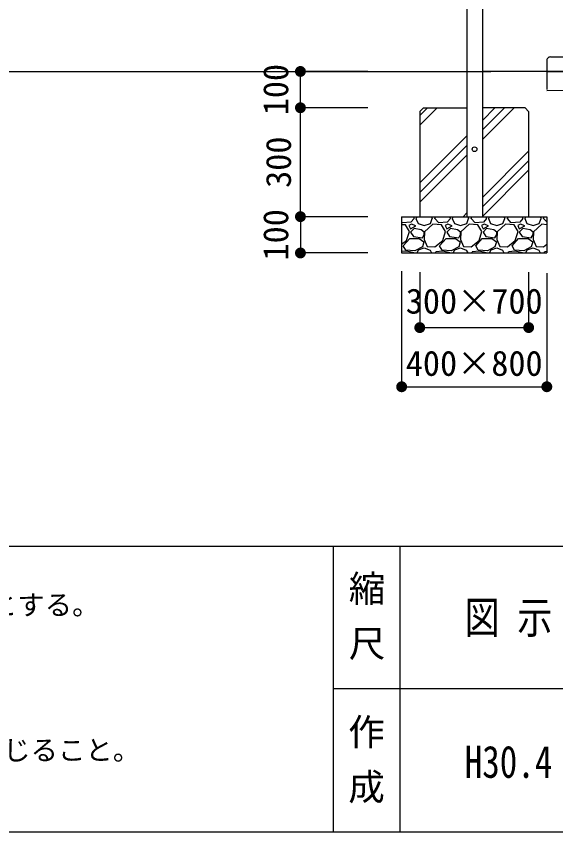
# Model space of a CAD drawing. Units: millimetres at full size, sheet at 1:40. Extents: x 12589 to 23542, y 6556 to 14023.
# Drawn here: x 17885 to 19372, y 6556 to 8802 of the extents above; entities that cross this region are included whole.
import ezdxf
from ezdxf.enums import TextEntityAlignment as Align

# ---------------------------------------------------------------- set-up
doc = ezdxf.new("R2010")
doc.units = ezdxf.units.MM
doc.header["$LTSCALE"] = 40
for name, color, linetype, lineweight in [('0_2', 7, 'Continuous', 25), ('_0-0_', 7, 'Continuous', 25), ('ハッチ', 4, 'Continuous', 25), ('寸法', 3, 'Continuous', 25), ('本体', 7, 'Continuous', 25)]:
    doc.layers.add(name, color=color, linetype=linetype, lineweight=lineweight)
doc.styles.add('@ＭＳ ゴシック', font='')
doc.styles.add('ＭＳ ゴシック', font='')
doc.styles.get('@ＭＳ ゴシック').set_extended_font_data('@MS Gothic')
doc.styles.get('ＭＳ ゴシック').set_extended_font_data('MS Gothic')

# ---------------------------------------------------------------- blocks, each defined once
blk = doc.blocks.new('filled_dot')
at = {"color": 0, "linetype": 'Continuous', "lineweight": -2, "const_width": 1.25}
blk.add_lwpolyline([(-0.625, 0, 1), (0.625, 0, 1)], format="xyb", close=True, dxfattribs=at)

msp = doc.modelspace()

# ---------------------------------------------------------------- linework, layer by layer
at = {"layer": '0_2'}
msp.add_line((22646.4, 6949.11), (18758.61, 6949.11), dxfattribs=at)
at = {"layer": '_0-0_', "color": 6}
msp.add_line((12589.26, 7342.27), (23541.77, 7342.27), dxfattribs=at)
at = {"layer": '_0-0_'}
for p, q in [((18758.61, 7342.27), (18758.61, 6555.96)), ((18942.46, 7342.27), (18942.46, 6555.96))]:
    msp.add_line(p, q, dxfattribs=at)
at = {"layer": '_0-0_', "color": 6}
msp.add_lwpolyline([(23541.77, 13803.22), (12589.26, 13803.22), (12589.26, 6555.96), (23541.77, 6555.96)], close=True, dxfattribs=at)
at = {"layer": 'ハッチ', "color": 1}
for p, q in [((18997.11, 8501.98), (19045.16, 8550.03)), ((18997.11, 8528.5), (19018.65, 8550.03)), ((19169.61, 8462.35), (19257.35, 8550.09)), ((19169.61, 8488.87), (19230.84, 8550.09)), ((19169.61, 8515.38), (19204.32, 8550.09)), ((18997.11, 8342.88), (19126.81, 8472.58)), ((18997.11, 8316.37), (19126.81, 8446.07)), ((19169.61, 8303.25), (19297.11, 8430.75)), ((18997.11, 8289.85), (19126.81, 8419.55)), ((19169.61, 8276.73), (19297.11, 8404.23)), ((19169.61, 8250.22), (19297.11, 8377.72)), ((18981.36, 8245.09), (18972.36, 8235.09)), ((18981.36, 8245.09), (18980.37, 8250.03)), ((18986.36, 8245.09), (18992.36, 8231.09)), ((18987.36, 8245.09), (18989.47, 8250.03)), ((19026.36, 8231.09), (19031.36, 8245.09)), ((19029.08, 8250.03), (19031.36, 8245.09)), ((19038.36, 8245.09), (19040.21, 8250.03)), ((19049.36, 8233.09), (19038.36, 8245.09)), ((19081.36, 8245.09), (19072.36, 8235.09)), ((19081.36, 8245.09), (19080.37, 8250.03)), ((19086.36, 8245.09), (19092.36, 8231.09)), ((19087.36, 8245.09), (19089.47, 8250.03)), ((19116.39, 8250.03), (19126.81, 8260.45)), ((19126.36, 8231.09), (19131.36, 8245.09)), ((19129.08, 8250.03), (19131.36, 8245.09)), ((19138.36, 8245.09), (19140.21, 8250.03)), ((19149.36, 8233.09), (19138.36, 8245.09)), ((19181.36, 8245.09), (19172.36, 8235.09)), ((19181.36, 8245.09), (19180.37, 8250.03)), ((19186.36, 8245.09), (19192.36, 8231.09)), ((19187.36, 8245.09), (19189.47, 8250.03)), ((19226.36, 8231.09), (19231.36, 8245.09)), ((19229.08, 8250.03), (19231.36, 8245.09)), ((19238.36, 8245.09), (19240.21, 8250.03)), ((19249.36, 8233.09), (19238.36, 8245.09)), ((19281.36, 8245.09), (19272.36, 8235.09)), ((19281.36, 8245.09), (19280.37, 8250.03)), ((19286.36, 8245.09), (19292.36, 8231.09)), ((19287.36, 8245.09), (19289.47, 8250.03)), ((19326.36, 8231.09), (19331.36, 8245.09)), ((19329.08, 8250.03), (19331.36, 8245.09)), ((19338.36, 8245.09), (19340.21, 8250.03)), ((19347.11, 8235.54), (19338.36, 8245.09)), ((18949.36, 8233.09), (18947.11, 8235.54)), ((18957.36, 8227.09), (18947.11, 8227.95)), ((18972.36, 8235.09), (18949.36, 8233.09)), ((18968.36, 8209.09), (18957.36, 8227.09)), ((18974.36, 8229.09), (18967.36, 8226.09)), ((18967.36, 8226.09), (18971.36, 8216.09)), ((18971.36, 8216.09), (18986.36, 8225.09)), ((18986.36, 8225.09), (18974.36, 8229.09)), ((18992.36, 8231.09), (19009.36, 8226.09)), ((19009.36, 8226.09), (19026.36, 8231.09)), ((19033.36, 8229.09), (19010.36, 8208.09)), ((19057.36, 8227.09), (19033.36, 8229.09)), ((19072.36, 8235.09), (19049.36, 8233.09)), ((19068.36, 8209.09), (19057.36, 8227.09)), ((19074.36, 8229.09), (19067.36, 8226.09)), ((19067.36, 8226.09), (19071.36, 8216.09)), ((19071.36, 8216.09), (19086.36, 8225.09)), ((19086.36, 8225.09), (19074.36, 8229.09)), ((19092.36, 8231.09), (19109.36, 8226.09)), ((19109.36, 8226.09), (19126.36, 8231.09)), ((19133.36, 8229.09), (19110.36, 8208.09)), ((19157.36, 8227.09), (19133.36, 8229.09)), ((19172.36, 8235.09), (19149.36, 8233.09)), ((19168.36, 8209.09), (19157.36, 8227.09)), ((19174.36, 8229.09), (19167.36, 8226.09)), ((19167.36, 8226.09), (19171.36, 8216.09)), ((19171.36, 8216.09), (19186.36, 8225.09)), ((19186.36, 8225.09), (19174.36, 8229.09)), ((19192.36, 8231.09), (19209.36, 8226.09)), ((19209.36, 8226.09), (19226.36, 8231.09)), ((19233.36, 8229.09), (19210.36, 8208.09)), ((19257.36, 8227.09), (19233.36, 8229.09)), ((19272.36, 8235.09), (19249.36, 8233.09)), ((19268.36, 8209.09), (19257.36, 8227.09)), ((19274.36, 8229.09), (19267.36, 8226.09)), ((19267.36, 8226.09), (19271.36, 8216.09)), ((19271.36, 8216.09), (19286.36, 8225.09)), ((19286.36, 8225.09), (19274.36, 8229.09)), ((19292.36, 8231.09), (19309.36, 8226.09)), ((19309.36, 8226.09), (19326.36, 8231.09)), ((19333.36, 8229.09), (19310.36, 8208.09)), ((19347.11, 8227.95), (19333.36, 8229.09)), ((18960.36, 8184.09), (18968.36, 8209.09)), ((18981.36, 8217.09), (18971.36, 8207.09)), ((18971.36, 8207.09), (18979.36, 8195.09)), ((19001.36, 8214.09), (18981.36, 8217.09)), ((19009.36, 8207.09), (19001.36, 8214.09)), ((19004.36, 8192.09), (19009.36, 8201.09)), ((19010.36, 8208.09), (19009.36, 8187.09)), ((19009.36, 8201.09), (19009.36, 8207.09)), ((19060.36, 8184.09), (19068.36, 8209.09)), ((19081.36, 8217.09), (19071.36, 8207.09)), ((19071.36, 8207.09), (19079.36, 8195.09)), ((19101.36, 8214.09), (19081.36, 8217.09)), ((19109.36, 8207.09), (19101.36, 8214.09)), ((19104.36, 8192.09), (19109.36, 8201.09)), ((19110.36, 8208.09), (19109.36, 8187.09)), ((19109.36, 8201.09), (19109.36, 8207.09)), ((19160.36, 8184.09), (19168.36, 8209.09)), ((19181.36, 8217.09), (19171.36, 8207.09)), ((19171.36, 8207.09), (19179.36, 8195.09)), ((19201.36, 8214.09), (19181.36, 8217.09)), ((19209.36, 8207.09), (19201.36, 8214.09)), ((19204.36, 8192.09), (19209.36, 8201.09)), ((19210.36, 8208.09), (19209.36, 8187.09)), ((19209.36, 8201.09), (19209.36, 8207.09)), ((19260.36, 8184.09), (19268.36, 8209.09)), ((19281.36, 8217.09), (19271.36, 8207.09)), ((19271.36, 8207.09), (19279.36, 8195.09)), ((19301.36, 8214.09), (19281.36, 8217.09)), ((19309.36, 8207.09), (19301.36, 8214.09)), ((19304.36, 8192.09), (19309.36, 8201.09)), ((19310.36, 8208.09), (19309.36, 8187.09)), ((19309.36, 8201.09), (19309.36, 8207.09)), ((18947.11, 8173.86), (18960.36, 8184.09)), ((18951.36, 8170.09), (18969.36, 8190.09)), ((18969.36, 8190.09), (18995.36, 8190.09)), ((18979.36, 8195.09), (19004.36, 8192.09)), ((18995.36, 8190.09), (19008.36, 8181.09)), ((19008.36, 8181.09), (19004.36, 8167.09)), ((19009.36, 8187.09), (19017.36, 8168.09)), ((19038.36, 8167.09), (19060.36, 8184.09)), ((19051.36, 8170.09), (19069.36, 8190.09)), ((19069.36, 8190.09), (19095.36, 8190.09)), ((19079.36, 8195.09), (19104.36, 8192.09)), ((19095.36, 8190.09), (19108.36, 8181.09)), ((19108.36, 8181.09), (19104.36, 8167.09)), ((19109.36, 8187.09), (19117.36, 8168.09)), ((19138.36, 8167.09), (19160.36, 8184.09)), ((19151.36, 8170.09), (19169.36, 8190.09)), ((19169.36, 8190.09), (19195.36, 8190.09)), ((19179.36, 8195.09), (19204.36, 8192.09)), ((19195.36, 8190.09), (19208.36, 8181.09)), ((19208.36, 8181.09), (19204.36, 8167.09)), ((19209.36, 8187.09), (19217.36, 8168.09)), ((19238.36, 8167.09), (19260.36, 8184.09)), ((19251.36, 8170.09), (19269.36, 8190.09)), ((19269.36, 8190.09), (19295.36, 8190.09)), ((19279.36, 8195.09), (19304.36, 8192.09)), ((19295.36, 8190.09), (19308.36, 8181.09)), ((19308.36, 8181.09), (19304.36, 8167.09)), ((19309.36, 8187.09), (19317.36, 8168.09)), ((18960.36, 8155.09), (18947.11, 8153.7)), ((18958.36, 8158.09), (18951.36, 8170.09)), ((18983.36, 8156.09), (18958.36, 8158.09)), ((18980.36, 8150.09), (18960.36, 8155.09)), ((19004.36, 8167.09), (18983.36, 8156.09)), ((18989.47, 8150.03), (18993.36, 8159.09)), ((18993.36, 8159.09), (19009.36, 8164.09)), ((19009.36, 8164.09), (19025.36, 8158.09)), ((19017.36, 8168.09), (19038.36, 8167.09)), ((19025.36, 8158.09), (19029.08, 8150.03)), ((19040.21, 8150.03), (19041.36, 8153.09)), ((19060.36, 8155.09), (19041.36, 8153.09)), ((19058.36, 8158.09), (19051.36, 8170.09)), ((19083.36, 8156.09), (19058.36, 8158.09)), ((19080.36, 8150.09), (19060.36, 8155.09)), ((19104.36, 8167.09), (19083.36, 8156.09)), ((19089.47, 8150.03), (19093.36, 8159.09)), ((19093.36, 8159.09), (19109.36, 8164.09)), ((19109.36, 8164.09), (19125.36, 8158.09)), ((19117.36, 8168.09), (19138.36, 8167.09)), ((19125.36, 8158.09), (19129.08, 8150.03)), ((19140.21, 8150.03), (19141.36, 8153.09)), ((19160.36, 8155.09), (19141.36, 8153.09)), ((19158.36, 8158.09), (19151.36, 8170.09)), ((19183.36, 8156.09), (19158.36, 8158.09)), ((19180.36, 8150.09), (19160.36, 8155.09)), ((19204.36, 8167.09), (19183.36, 8156.09)), ((19189.47, 8150.03), (19193.36, 8159.09)), ((19193.36, 8159.09), (19209.36, 8164.09)), ((19209.36, 8164.09), (19225.36, 8158.09)), ((19217.36, 8168.09), (19238.36, 8167.09)), ((19225.36, 8158.09), (19229.08, 8150.03)), ((19240.21, 8150.03), (19241.36, 8153.09)), ((19260.36, 8155.09), (19241.36, 8153.09)), ((19258.36, 8158.09), (19251.36, 8170.09)), ((19283.36, 8156.09), (19258.36, 8158.09)), ((19280.36, 8150.09), (19260.36, 8155.09)), ((19304.36, 8167.09), (19283.36, 8156.09)), ((19289.47, 8150.03), (19293.36, 8159.09)), ((19293.36, 8159.09), (19309.36, 8164.09)), ((19309.36, 8164.09), (19325.36, 8158.09)), ((19317.36, 8168.09), (19338.36, 8167.09)), ((19325.36, 8158.09), (19329.08, 8150.03)), ((19338.36, 8167.09), (19347.11, 8173.86)), ((19340.21, 8150.03), (19341.36, 8153.09)), ((19347.11, 8153.7), (19341.36, 8153.09)), ((18980.37, 8150.03), (18980.36, 8150.09)), ((19080.37, 8150.03), (19080.36, 8150.09)), ((19180.37, 8150.03), (19180.36, 8150.09)), ((19280.37, 8150.03), (19280.36, 8150.09))]:
    msp.add_line(p, q, dxfattribs=at)
at = {"layer": '寸法'}
for p, q in [((18668.26, 8550.03), (18668.26, 8650.03)), ((18854.16, 8650.03), (18668.26, 8650.03)), ((18668.26, 8250.03), (18668.26, 8550.03)), ((18854.16, 8550.03), (18668.26, 8550.03)), ((18854.16, 8550.03), (18668.26, 8550.03)), ((18854.16, 8250.03), (18668.26, 8250.03)), ((18947.11, 8099.61), (18947.11, 7781.51)), ((18997.11, 8097.26), (18997.11, 7944.5)), ((19297.11, 8097.26), (19297.11, 7944.5)), ((19347.11, 8094.41), (19347.11, 7781.51)), ((18997.11, 7944.5), (19297.11, 7944.5)), ((18947.11, 7781.51), (19347.11, 7781.51))]:
    msp.add_line(p, q, dxfattribs=at)
at = {"layer": '寸法', "color": 1}
for p, q in [((18668.26, 8250.03), (18668.26, 8150.03)), ((18854.16, 8250.03), (18668.26, 8250.03)), ((18854.16, 8150.03), (18668.26, 8150.03)), ((18997.11, 7944.5), (19297.11, 7944.5)), ((18947.11, 7781.51), (19347.11, 7781.51))]:
    msp.add_line(p, q, dxfattribs=at)
at = {"layer": '本体'}
for p, q in [((19126.81, 8927.48), (19126.81, 8720.03)), ((19169.61, 8927.48), (19169.61, 8720.03)), ((19126.81, 8720.03), (19126.81, 8250.03)), ((19169.61, 8720.03), (19169.61, 8250.03)), ((19346.96, 8679.06), (19347.11, 8600.03)), ((19356.86, 8690.05), (20337.16, 8690.03)), ((15542.91, 8650.03), (18796.91, 8650.03)), ((18601.91, 8650.03), (18643.91, 8650.03)), ((18643.91, 8650.03), (18776.61, 8650.03)), ((18761.21, 8650.03), (18898.71, 8650.03)), ((18776.61, 8650.03), (19192.83, 8650.03)), ((20756.51, 8650.03), (19169.61, 8650.03)), ((19347.11, 8650.03), (20347.11, 8650.03)), ((19347.11, 8598), (20347.11, 8600.03)), ((18997.11, 8540.03), (19007.11, 8550.03)), ((18997.11, 8540.03), (18997.11, 8250.03)), ((19007.11, 8550.03), (19126.81, 8550.03)), ((19038.21, 8550.03), (19126.81, 8550.03)), ((19287.11, 8550.09), (19169.61, 8550.09)), ((19287.11, 8550.09), (19297.11, 8540.09)), ((19297.11, 8540.09), (19297.11, 8250.03)), ((18947.11, 8250.03), (18947.11, 8150.03)), ((18947.11, 8250.03), (19347.11, 8250.03)), ((19347.11, 8250.03), (19347.11, 8150.03)), ((18947.11, 8150.03), (19347.11, 8150.03))]:
    msp.add_line(p, q, dxfattribs=at)
msp.add_circle((19148.01, 8435.93), 6.5, dxfattribs=at)
msp.add_circle((19148.01, 8435.93), 6.5, dxfattribs=at)
msp.add_arc((19357.41, 8679.6), 10.46, 93.00063, 183.00063, dxfattribs=at)

# ---------------------------------------------------------------- block references
at = {"layer": '寸法', "xscale": 12, "yscale": 12}
for p, rotation in [((18668.26, 8650.03), 270), ((18668.26, 8550.03), 270), ((18668.26, 8550.03), 90), ((18668.26, 8250.03), 90), ((19297.11, 7944.5), 180), ((19347.11, 7781.51), 180)]:
    msp.add_blockref('filled_dot', p, dxfattribs=dict(at, rotation=rotation))
at = {"layer": '寸法', "color": 1, "xscale": 12, "yscale": 12}
for p, rotation in [((18668.26, 8250.03), 270), ((18668.26, 8150.03), 90)]:
    msp.add_blockref('filled_dot', p, dxfattribs=dict(at, rotation=rotation))
at = {"layer": '寸法', "xscale": 12, "yscale": 12}
for p in [(18997.11, 7944.5), (18947.11, 7781.51)]:
    msp.add_blockref('filled_dot', p, dxfattribs=at)

# ---------------------------------------------------------------- texts
at = {"layer": '_0-0_', "style": '@ＭＳ ゴシック'}
for s, p in [(' 縮 尺 ', (18850.55, 7151.22)), ('作 成', (18849.13, 6756.48))]:
    msp.add_text(s, height=73.9, rotation=270, dxfattribs=at).set_placement(p, align=Align.MIDDLE_CENTER)
at = {"layer": '_0-0_', "style": 'ＭＳ ゴシック'}
for s, p in [('○鉄部は亜鉛メッキのうえ、下塗、中塗、上塗各1回塗りとする。', (15884.54, 7136.36)), ('○『遊具の安全に関する基準JPFA-SP-S：2014年6月』に準じること。', (15884.54, 6736.36))]:
    msp.add_text(s, height=55.43, dxfattribs=at).set_placement(p, align=Align.BOTTOM_LEFT)
at = {"layer": '_0-0_', "style": 'ＭＳ ゴシック', "width": 0.8}
for s, p in [('図 示', (19241.62, 7146.19)), ('H30.4', (19241.62, 6748.65))]:
    msp.add_text(s, height=88.68, dxfattribs=at).set_placement(p, align=Align.MIDDLE_CENTER)
at = {"layer": '寸法', "style": 'ＭＳ ゴシック'}
for s, p in [('100', (18655.5, 8600.03)), ('300', (18663, 8400.03))]:
    msp.add_text(s, height=69.28, rotation=90, dxfattribs=at).set_placement(p, align=Align.BOTTOM_CENTER)
at = {"layer": '寸法', "color": 1, "style": 'ＭＳ ゴシック'}
msp.add_text('100', height=69.28, rotation=90, dxfattribs=at).set_placement((18655.5, 8200.03), align=Align.BOTTOM_CENTER)
at = {"layer": '寸法', "style": 'ＭＳ ゴシック'}
for s, p in [('300×700', (19147.1, 7962.14)), ('400×800', (19147.1, 7790.8))]:
    msp.add_text(s, height=69.28, dxfattribs=at).set_placement(p, align=Align.BOTTOM_CENTER)

doc.saveas('drawing.dxf')
